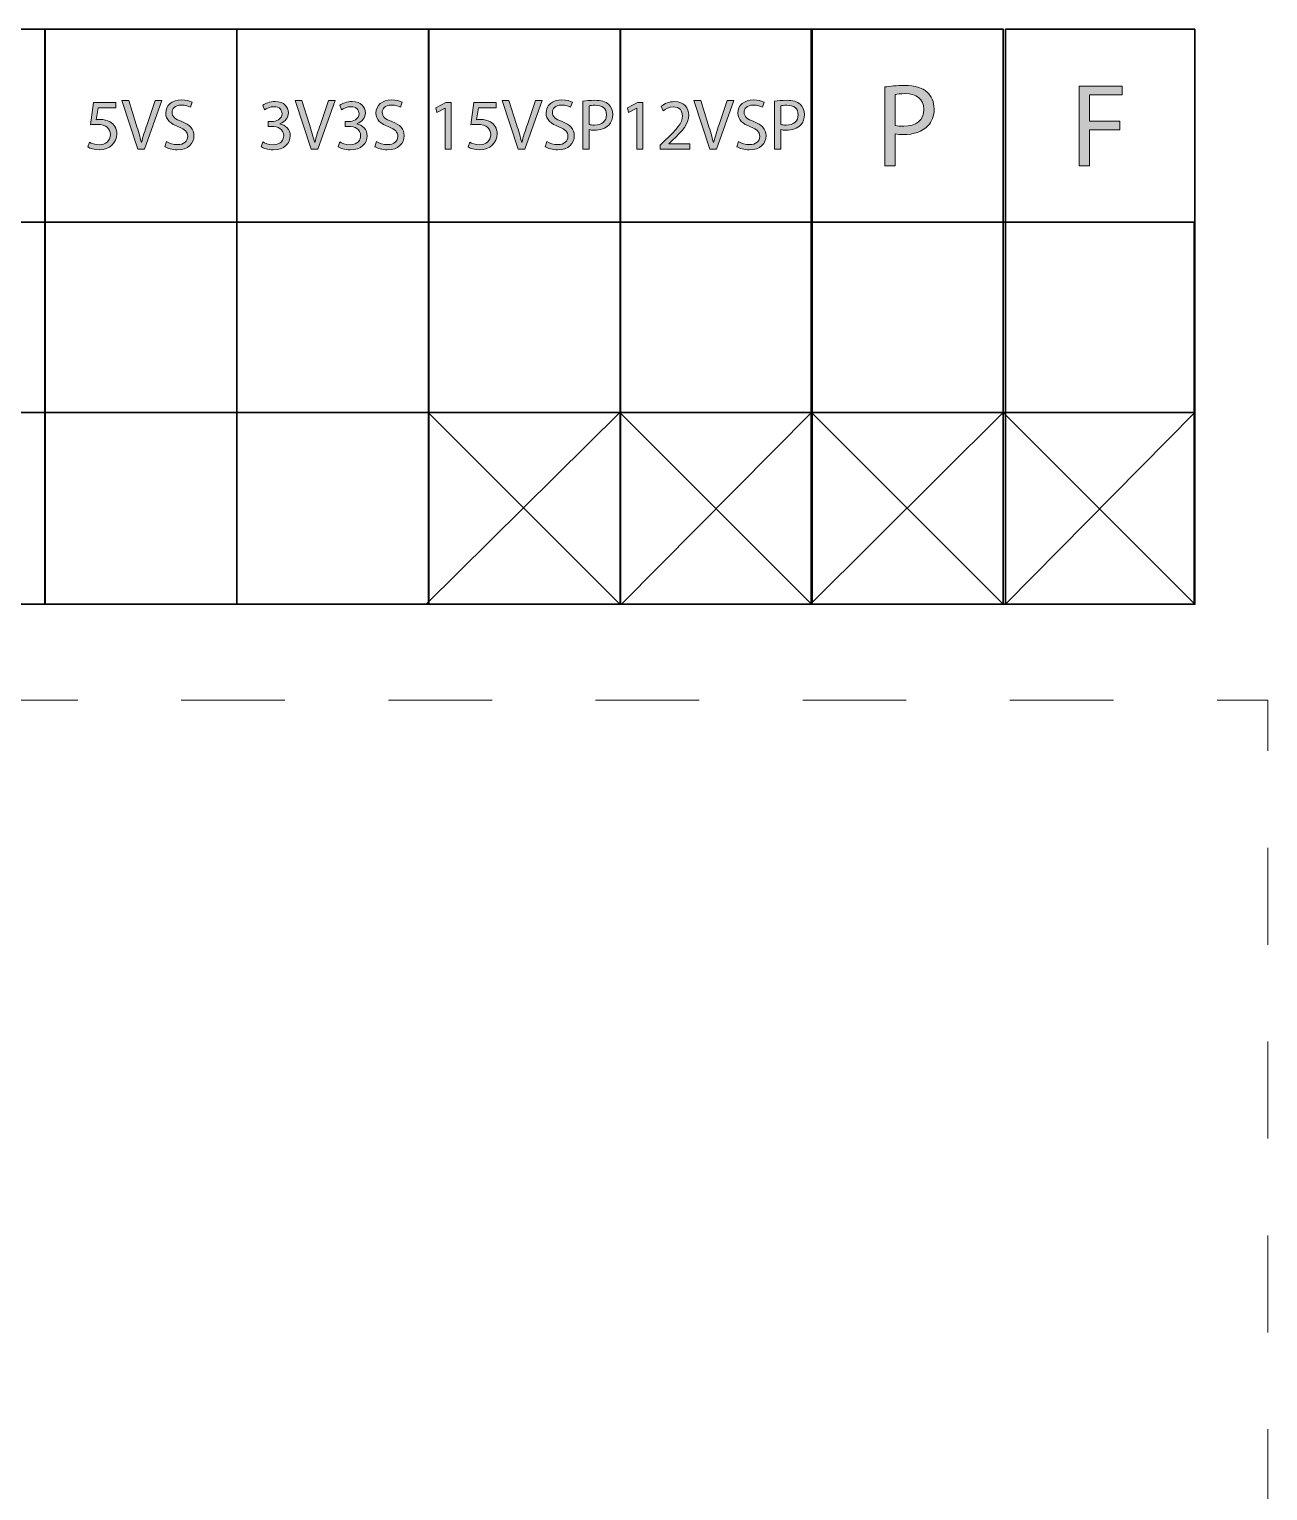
# Model space of a CAD drawing. Header units: inches. Extents: x 0 to 360, y -268 to 0.
# Drawn here: x 53.3 to 105, y -201 to -140 of the extents above; entities that cross this region are included whole.
import ezdxf

# ---------------------------------------------------------------- set-up
doc = ezdxf.new("R2010")
doc.units = ezdxf.units.IN
doc.header["$MEASUREMENT"] = 0
doc.linetypes.add('AI-Linetype-3', pattern=[8.644467, 4.322234, -4.322234])
doc.linetypes.add('AI-Linetype-4', pattern=[8.090112, 4.045056, -4.045056])
doc.layers.add('Layer 1', color=7, linetype='Continuous')

# ---------------------------------------------------------------- blocks, each defined once
blk = doc.blocks.new('block 3')
at = {"layer": 'Layer 1', "color": 250, "linetype": 'AI-Linetype-3', "lineweight": 9}
blk.add_lwpolyline([(16.439, -168.001), (100.722, -168.001)], dxfattribs=at)
at = {"layer": 'Layer 1', "color": 250, "lineweight": 9}
blk.add_lwpolyline([(102.883, -168.001), (105, -168.001), (105, -170.118)], dxfattribs=at)
at = {"layer": 'Layer 1', "color": 250, "linetype": 'AI-Linetype-4', "lineweight": 9}
blk.add_lwpolyline([(105, -174.163), (105, -236.861)], dxfattribs=at)
blk = doc.blocks.new('block 2')
at = {"layer": 'Layer 1'}
blk.add_blockref('block 3', (0, 0), dxfattribs=at)
blk = doc.blocks.new('block 7')
at = {"layer": 'Layer 1'}
h = blk.add_hatch(color=250, dxfattribs=at)
h.dxf.hatch_style = 2
h.paths.add_polyline_path([(78.674, -143.298), (78.668, -143.298), (78.329, -143.481), (78.278, -143.28), (78.704, -143.052), (78.928, -143.052), (78.928, -145.001), (78.674, -145.001)])
h = blk.add_hatch(color=250, dxfattribs=at)
h.dxf.hatch_style = 2
edge = h.paths.add_edge_path()
edge.add_spline(control_points=[(79.639, -145.001), (79.639, -145.001), (79.639, -144.839), (79.639, -144.839), (79.639, -144.839), (79.846, -144.638), (79.846, -144.638), (80.344, -144.164), (80.572, -143.913), (80.572, -143.619), (80.572, -143.421), (80.479, -143.238), (80.188, -143.238), (80.011, -143.238), (79.864, -143.328), (79.774, -143.403), (79.774, -143.403), (79.69, -143.217), (79.69, -143.217), (79.822, -143.106), (80.017, -143.019), (80.239, -143.019), (80.658, -143.019), (80.836, -143.307), (80.836, -143.586), (80.836, -143.946), (80.575, -144.237), (80.164, -144.632), (80.164, -144.632), (80.011, -144.776), (80.011, -144.776), (80.011, -144.776), (80.011, -144.782), (80.011, -144.782), (80.011, -144.782), (80.884, -144.782), (80.884, -144.782), (80.884, -144.782), (80.884, -145.001), (80.884, -145.001), (80.884, -145.001), (79.639, -145.001), (79.639, -145.001)], knot_values=[0, 0, 0, 0, 1, 1, 1, 2, 2, 2, 3, 3, 3, 4, 4, 4, 5, 5, 5, 6, 6, 6, 7, 7, 7, 8, 8, 8, 9, 9, 9, 10, 10, 10, 11, 11, 11, 12, 12, 12, 13, 13, 13, 14, 14, 14, 14], degree=3, periodic=1)
h = blk.add_hatch(color=250, dxfattribs=at)
h.dxf.hatch_style = 2
edge = h.paths.add_edge_path()
edge.add_spline(control_points=[(81.714, -145.001), (81.714, -145.001), (81.052, -142.98), (81.052, -142.98), (81.052, -142.98), (81.336, -142.98), (81.336, -142.98), (81.336, -142.98), (81.651, -143.975), (81.651, -143.975), (81.735, -144.248), (81.81, -144.494), (81.867, -144.731), (81.867, -144.731), (81.873, -144.731), (81.873, -144.731), (81.93, -144.497), (82.011, -144.242), (82.104, -143.978), (82.104, -143.978), (82.446, -142.98), (82.446, -142.98), (82.446, -142.98), (82.725, -142.98), (82.725, -142.98), (82.725, -142.98), (82.002, -145.001), (82.002, -145.001), (82.002, -145.001), (81.714, -145.001), (81.714, -145.001)], knot_values=[0, 0, 0, 0, 1, 1, 1, 2, 2, 2, 3, 3, 3, 4, 4, 4, 5, 5, 5, 6, 6, 6, 7, 7, 7, 8, 8, 8, 9, 9, 9, 10, 10, 10, 10], degree=3, periodic=1)
h = blk.add_hatch(color=250, dxfattribs=at)
h.dxf.hatch_style = 2
edge = h.paths.add_edge_path()
edge.add_spline(control_points=[(82.911, -144.683), (83.028, -144.758), (83.195, -144.815), (83.375, -144.815), (83.643, -144.815), (83.798, -144.674), (83.798, -144.47), (83.798, -144.284), (83.69, -144.173), (83.417, -144.071), (83.088, -143.952), (82.884, -143.778), (82.884, -143.496), (82.884, -143.181), (83.144, -142.947), (83.537, -142.947), (83.741, -142.947), (83.894, -142.995), (83.981, -143.046), (83.981, -143.046), (83.909, -143.259), (83.909, -143.259), (83.846, -143.22), (83.712, -143.163), (83.528, -143.163), (83.253, -143.163), (83.148, -143.328), (83.148, -143.466), (83.148, -143.655), (83.271, -143.748), (83.55, -143.855), (83.891, -143.988), (84.062, -144.152), (84.062, -144.449), (84.062, -144.761), (83.834, -145.034), (83.357, -145.034), (83.163, -145.034), (82.95, -144.974), (82.842, -144.902), (82.842, -144.902), (82.911, -144.683), (82.911, -144.683)], knot_values=[0, 0, 0, 0, 1, 1, 1, 2, 2, 2, 3, 3, 3, 4, 4, 4, 5, 5, 5, 6, 6, 6, 7, 7, 7, 8, 8, 8, 9, 9, 9, 10, 10, 10, 11, 11, 11, 12, 12, 12, 13, 13, 13, 14, 14, 14, 14], degree=3, periodic=1)
h = blk.add_hatch(color=250, dxfattribs=at)
h.dxf.hatch_style = 2
edge = h.paths.add_edge_path()
edge.add_spline(control_points=[(84.422, -143.004), (84.548, -142.983), (84.713, -142.965), (84.923, -142.965), (85.181, -142.965), (85.369, -143.025), (85.489, -143.133), (85.597, -143.229), (85.666, -143.376), (85.666, -143.556), (85.666, -143.739), (85.613, -143.882), (85.511, -143.988), (85.369, -144.135), (85.147, -144.21), (84.893, -144.21), (84.815, -144.21), (84.743, -144.206), (84.683, -144.191), (84.683, -144.191), (84.683, -145.001), (84.683, -145.001), (84.683, -145.001), (84.422, -145.001), (84.422, -145.001), (84.422, -145.001), (84.422, -143.004), (84.422, -143.004)], knot_values=[0, 0, 0, 0, 1, 1, 1, 2, 2, 2, 3, 3, 3, 4, 4, 4, 5, 5, 5, 6, 6, 6, 7, 7, 7, 8, 8, 8, 9, 9, 9, 9], degree=3, periodic=1)
edge = h.paths.add_edge_path()
edge.add_spline(control_points=[(84.683, -143.978), (84.74, -143.994), (84.812, -143.999), (84.899, -143.999), (85.214, -143.999), (85.405, -143.844), (85.405, -143.571), (85.405, -143.301), (85.214, -143.172), (84.929, -143.172), (84.815, -143.172), (84.728, -143.181), (84.683, -143.193), (84.683, -143.193), (84.683, -143.978), (84.683, -143.978)], knot_values=[0, 0, 0, 0, 1, 1, 1, 2, 2, 2, 3, 3, 3, 4, 4, 4, 5, 5, 5, 5], degree=3, periodic=1)
at = {"layer": 'Layer 1', "lineweight": 0}
blk.add_lwpolyline([(78.674, -143.298), (78.668, -143.298), (78.329, -143.481), (78.278, -143.28), (78.704, -143.052), (78.928, -143.052), (78.928, -145.001), (78.674, -145.001), (78.674, -143.298)], dxfattribs=at)
for points, knots in [([(79.639, -145.001), (79.639, -145.001), (79.639, -144.839), (79.639, -144.839), (79.639, -144.839), (79.846, -144.638), (79.846, -144.638), (80.344, -144.164), (80.572, -143.913), (80.572, -143.619), (80.572, -143.421), (80.479, -143.238), (80.188, -143.238), (80.011, -143.238), (79.864, -143.328), (79.774, -143.403), (79.774, -143.403), (79.69, -143.217), (79.69, -143.217), (79.822, -143.106), (80.017, -143.019), (80.239, -143.019), (80.658, -143.019), (80.836, -143.307), (80.836, -143.586), (80.836, -143.946), (80.575, -144.237), (80.164, -144.632), (80.164, -144.632), (80.011, -144.776), (80.011, -144.776), (80.011, -144.776), (80.011, -144.782), (80.011, -144.782), (80.011, -144.782), (80.884, -144.782), (80.884, -144.782), (80.884, -144.782), (80.884, -145.001), (80.884, -145.001), (80.884, -145.001), (79.639, -145.001), (79.639, -145.001)], [0, 0, 0, 0, 1, 1, 1, 2, 2, 2, 3, 3, 3, 4, 4, 4, 5, 5, 5, 6, 6, 6, 7, 7, 7, 8, 8, 8, 9, 9, 9, 10, 10, 10, 11, 11, 11, 12, 12, 12, 13, 13, 13, 14, 14, 14, 14]), ([(81.714, -145.001), (81.714, -145.001), (81.052, -142.98), (81.052, -142.98), (81.052, -142.98), (81.336, -142.98), (81.336, -142.98), (81.336, -142.98), (81.651, -143.975), (81.651, -143.975), (81.735, -144.248), (81.81, -144.494), (81.867, -144.731), (81.867, -144.731), (81.873, -144.731), (81.873, -144.731), (81.93, -144.497), (82.011, -144.242), (82.104, -143.978), (82.104, -143.978), (82.446, -142.98), (82.446, -142.98), (82.446, -142.98), (82.725, -142.98), (82.725, -142.98), (82.725, -142.98), (82.002, -145.001), (82.002, -145.001), (82.002, -145.001), (81.714, -145.001), (81.714, -145.001)], [0, 0, 0, 0, 1, 1, 1, 2, 2, 2, 3, 3, 3, 4, 4, 4, 5, 5, 5, 6, 6, 6, 7, 7, 7, 8, 8, 8, 9, 9, 9, 10, 10, 10, 10]), ([(82.911, -144.683), (83.028, -144.758), (83.195, -144.815), (83.375, -144.815), (83.643, -144.815), (83.798, -144.674), (83.798, -144.47), (83.798, -144.284), (83.69, -144.173), (83.417, -144.071), (83.088, -143.952), (82.884, -143.778), (82.884, -143.496), (82.884, -143.181), (83.144, -142.947), (83.537, -142.947), (83.741, -142.947), (83.894, -142.995), (83.981, -143.046), (83.981, -143.046), (83.909, -143.259), (83.909, -143.259), (83.846, -143.22), (83.712, -143.163), (83.528, -143.163), (83.253, -143.163), (83.148, -143.328), (83.148, -143.466), (83.148, -143.655), (83.271, -143.748), (83.55, -143.855), (83.891, -143.988), (84.062, -144.152), (84.062, -144.449), (84.062, -144.761), (83.834, -145.034), (83.357, -145.034), (83.163, -145.034), (82.95, -144.974), (82.842, -144.902), (82.842, -144.902), (82.911, -144.683), (82.911, -144.683)], [0, 0, 0, 0, 1, 1, 1, 2, 2, 2, 3, 3, 3, 4, 4, 4, 5, 5, 5, 6, 6, 6, 7, 7, 7, 8, 8, 8, 9, 9, 9, 10, 10, 10, 11, 11, 11, 12, 12, 12, 13, 13, 13, 14, 14, 14, 14]), ([(84.422, -143.004), (84.548, -142.983), (84.713, -142.965), (84.923, -142.965), (85.181, -142.965), (85.369, -143.025), (85.489, -143.133), (85.597, -143.229), (85.666, -143.376), (85.666, -143.556), (85.666, -143.739), (85.613, -143.882), (85.511, -143.988), (85.369, -144.135), (85.147, -144.21), (84.893, -144.21), (84.815, -144.21), (84.743, -144.206), (84.683, -144.191), (84.683, -144.191), (84.683, -145.001), (84.683, -145.001), (84.683, -145.001), (84.422, -145.001), (84.422, -145.001), (84.422, -145.001), (84.422, -143.004), (84.422, -143.004)], [0, 0, 0, 0, 1, 1, 1, 2, 2, 2, 3, 3, 3, 4, 4, 4, 5, 5, 5, 6, 6, 6, 7, 7, 7, 8, 8, 8, 9, 9, 9, 9]), ([(84.683, -143.978), (84.74, -143.994), (84.812, -143.999), (84.899, -143.999), (85.214, -143.999), (85.405, -143.844), (85.405, -143.571), (85.405, -143.301), (85.214, -143.172), (84.929, -143.172), (84.815, -143.172), (84.728, -143.181), (84.683, -143.193), (84.683, -143.193), (84.683, -143.978), (84.683, -143.978)], [0, 0, 0, 0, 1, 1, 1, 2, 2, 2, 3, 3, 3, 4, 4, 4, 5, 5, 5, 5])]:
    blk.add_open_spline(points, degree=3, knots=knots, dxfattribs=at)
blk = doc.blocks.new('block 8')
at = {"layer": 'Layer 1'}
h = blk.add_hatch(color=250, dxfattribs=at)
h.dxf.hatch_style = 2
edge = h.paths.add_edge_path()
edge.add_spline(control_points=[(89.025, -142.41), (89.233, -142.375), (89.504, -142.346), (89.85, -142.346), (90.275, -142.346), (90.587, -142.444), (90.784, -142.622), (90.962, -142.781), (91.076, -143.022), (91.076, -143.319), (91.076, -143.621), (90.987, -143.858), (90.819, -144.031), (90.587, -144.273), (90.221, -144.396), (89.801, -144.396), (89.672, -144.396), (89.554, -144.392), (89.455, -144.367), (89.455, -144.367), (89.455, -145.701), (89.455, -145.701), (89.455, -145.701), (89.025, -145.701), (89.025, -145.701), (89.025, -145.701), (89.025, -142.41), (89.025, -142.41)], knot_values=[0, 0, 0, 0, 1, 1, 1, 2, 2, 2, 3, 3, 3, 4, 4, 4, 5, 5, 5, 6, 6, 6, 7, 7, 7, 8, 8, 8, 9, 9, 9, 9], degree=3, periodic=1)
edge = h.paths.add_edge_path()
edge.add_spline(control_points=[(89.455, -144.016), (89.549, -144.041), (89.667, -144.05), (89.811, -144.05), (90.33, -144.05), (90.646, -143.793), (90.646, -143.344), (90.646, -142.899), (90.33, -142.687), (89.86, -142.687), (89.672, -142.687), (89.529, -142.701), (89.455, -142.721), (89.455, -142.721), (89.455, -144.016), (89.455, -144.016)], knot_values=[0, 0, 0, 0, 1, 1, 1, 2, 2, 2, 3, 3, 3, 4, 4, 4, 5, 5, 5, 5], degree=3, periodic=1)
at = {"layer": 'Layer 1', "lineweight": 0}
for points, knots in [([(89.025, -142.41), (89.233, -142.375), (89.504, -142.346), (89.85, -142.346), (90.275, -142.346), (90.587, -142.444), (90.784, -142.622), (90.962, -142.781), (91.076, -143.022), (91.076, -143.319), (91.076, -143.621), (90.987, -143.858), (90.819, -144.031), (90.587, -144.273), (90.221, -144.396), (89.801, -144.396), (89.672, -144.396), (89.554, -144.392), (89.455, -144.367), (89.455, -144.367), (89.455, -145.701), (89.455, -145.701), (89.455, -145.701), (89.025, -145.701), (89.025, -145.701), (89.025, -145.701), (89.025, -142.41), (89.025, -142.41)], [0, 0, 0, 0, 1, 1, 1, 2, 2, 2, 3, 3, 3, 4, 4, 4, 5, 5, 5, 6, 6, 6, 7, 7, 7, 8, 8, 8, 9, 9, 9, 9]), ([(89.455, -144.016), (89.549, -144.041), (89.667, -144.05), (89.811, -144.05), (90.33, -144.05), (90.646, -143.793), (90.646, -143.344), (90.646, -142.899), (90.33, -142.687), (89.86, -142.687), (89.672, -142.687), (89.529, -142.701), (89.455, -142.721), (89.455, -142.721), (89.455, -144.016), (89.455, -144.016)], [0, 0, 0, 0, 1, 1, 1, 2, 2, 2, 3, 3, 3, 4, 4, 4, 5, 5, 5, 5])]:
    blk.add_open_spline(points, degree=3, knots=knots, dxfattribs=at)
blk = doc.blocks.new('block 9')
at = {"layer": 'Layer 1'}
h = blk.add_hatch(color=250, dxfattribs=at)
h.dxf.hatch_style = 2
h.paths.add_polyline_path([(97.131, -142.371), (98.925, -142.371), (98.925, -142.731), (97.566, -142.731), (97.566, -143.838), (98.821, -143.838), (98.821, -144.194), (97.566, -144.194), (97.566, -145.701), (97.131, -145.701)])
at = {"layer": 'Layer 1', "lineweight": 0}
blk.add_lwpolyline([(97.131, -142.371), (98.925, -142.371), (98.925, -142.731), (97.566, -142.731), (97.566, -143.838), (98.821, -143.838), (98.821, -144.194), (97.566, -144.194), (97.566, -145.701), (97.131, -145.701), (97.131, -142.371)], dxfattribs=at)
blk = doc.blocks.new('block 10')
at = {"layer": 'Layer 1'}
h = blk.add_hatch(color=250, dxfattribs=at)
h.dxf.hatch_style = 2
h.paths.add_polyline_path([(70.674, -143.298), (70.668, -143.298), (70.329, -143.481), (70.278, -143.28), (70.704, -143.052), (70.928, -143.052), (70.928, -145.001), (70.674, -145.001)])
h = blk.add_hatch(color=250, dxfattribs=at)
h.dxf.hatch_style = 2
edge = h.paths.add_edge_path()
edge.add_spline(control_points=[(72.802, -143.274), (72.802, -143.274), (72.059, -143.274), (72.059, -143.274), (72.059, -143.274), (71.984, -143.775), (71.984, -143.775), (72.029, -143.769), (72.071, -143.766), (72.143, -143.766), (72.296, -143.766), (72.443, -143.796), (72.562, -143.871), (72.715, -143.955), (72.842, -144.126), (72.842, -144.368), (72.842, -144.749), (72.538, -145.034), (72.116, -145.034), (71.903, -145.034), (71.726, -144.974), (71.63, -144.914), (71.63, -144.914), (71.696, -144.713), (71.696, -144.713), (71.777, -144.761), (71.936, -144.821), (72.116, -144.821), (72.362, -144.821), (72.578, -144.659), (72.575, -144.398), (72.575, -144.146), (72.404, -143.97), (72.017, -143.97), (71.903, -143.97), (71.816, -143.978), (71.744, -143.988), (71.744, -143.988), (71.87, -143.052), (71.87, -143.052), (71.87, -143.052), (72.802, -143.052), (72.802, -143.052), (72.802, -143.052), (72.802, -143.274), (72.802, -143.274)], knot_values=[0, 0, 0, 0, 1, 1, 1, 2, 2, 2, 3, 3, 3, 4, 4, 4, 5, 5, 5, 6, 6, 6, 7, 7, 7, 8, 8, 8, 9, 9, 9, 10, 10, 10, 11, 11, 11, 12, 12, 12, 13, 13, 13, 14, 14, 14, 15, 15, 15, 15], degree=3, periodic=1)
h = blk.add_hatch(color=250, dxfattribs=at)
h.dxf.hatch_style = 2
edge = h.paths.add_edge_path()
edge.add_spline(control_points=[(73.714, -145.001), (73.714, -145.001), (73.051, -142.98), (73.051, -142.98), (73.051, -142.98), (73.336, -142.98), (73.336, -142.98), (73.336, -142.98), (73.651, -143.975), (73.651, -143.975), (73.735, -144.248), (73.81, -144.494), (73.867, -144.731), (73.867, -144.731), (73.873, -144.731), (73.873, -144.731), (73.93, -144.497), (74.011, -144.242), (74.104, -143.978), (74.104, -143.978), (74.446, -142.98), (74.446, -142.98), (74.446, -142.98), (74.725, -142.98), (74.725, -142.98), (74.725, -142.98), (74.002, -145.001), (74.002, -145.001), (74.002, -145.001), (73.714, -145.001), (73.714, -145.001)], knot_values=[0, 0, 0, 0, 1, 1, 1, 2, 2, 2, 3, 3, 3, 4, 4, 4, 5, 5, 5, 6, 6, 6, 7, 7, 7, 8, 8, 8, 9, 9, 9, 10, 10, 10, 10], degree=3, periodic=1)
h = blk.add_hatch(color=250, dxfattribs=at)
h.dxf.hatch_style = 2
edge = h.paths.add_edge_path()
edge.add_spline(control_points=[(74.911, -144.683), (75.027, -144.758), (75.195, -144.815), (75.375, -144.815), (75.642, -144.815), (75.798, -144.674), (75.798, -144.47), (75.798, -144.284), (75.69, -144.173), (75.417, -144.071), (75.087, -143.952), (74.884, -143.778), (74.884, -143.496), (74.884, -143.181), (75.144, -142.947), (75.537, -142.947), (75.741, -142.947), (75.894, -142.995), (75.981, -143.046), (75.981, -143.046), (75.909, -143.259), (75.909, -143.259), (75.846, -143.22), (75.711, -143.163), (75.528, -143.163), (75.252, -143.163), (75.148, -143.328), (75.148, -143.466), (75.148, -143.655), (75.27, -143.748), (75.549, -143.855), (75.891, -143.988), (76.062, -144.152), (76.062, -144.449), (76.062, -144.761), (75.834, -145.034), (75.357, -145.034), (75.163, -145.034), (74.95, -144.974), (74.842, -144.902), (74.842, -144.902), (74.911, -144.683), (74.911, -144.683)], knot_values=[0, 0, 0, 0, 1, 1, 1, 2, 2, 2, 3, 3, 3, 4, 4, 4, 5, 5, 5, 6, 6, 6, 7, 7, 7, 8, 8, 8, 9, 9, 9, 10, 10, 10, 11, 11, 11, 12, 12, 12, 13, 13, 13, 14, 14, 14, 14], degree=3, periodic=1)
h = blk.add_hatch(color=250, dxfattribs=at)
h.dxf.hatch_style = 2
edge = h.paths.add_edge_path()
edge.add_spline(control_points=[(76.422, -143.004), (76.548, -142.983), (76.712, -142.965), (76.923, -142.965), (77.18, -142.965), (77.369, -143.025), (77.489, -143.133), (77.597, -143.229), (77.666, -143.376), (77.666, -143.556), (77.666, -143.739), (77.612, -143.882), (77.51, -143.988), (77.369, -144.135), (77.147, -144.21), (76.893, -144.21), (76.814, -144.21), (76.743, -144.206), (76.683, -144.191), (76.683, -144.191), (76.683, -145.001), (76.683, -145.001), (76.683, -145.001), (76.422, -145.001), (76.422, -145.001), (76.422, -145.001), (76.422, -143.004), (76.422, -143.004)], knot_values=[0, 0, 0, 0, 1, 1, 1, 2, 2, 2, 3, 3, 3, 4, 4, 4, 5, 5, 5, 6, 6, 6, 7, 7, 7, 8, 8, 8, 9, 9, 9, 9], degree=3, periodic=1)
edge = h.paths.add_edge_path()
edge.add_spline(control_points=[(76.683, -143.978), (76.74, -143.994), (76.812, -143.999), (76.898, -143.999), (77.213, -143.999), (77.405, -143.844), (77.405, -143.571), (77.405, -143.301), (77.213, -143.172), (76.929, -143.172), (76.814, -143.172), (76.728, -143.181), (76.683, -143.193), (76.683, -143.193), (76.683, -143.978), (76.683, -143.978)], knot_values=[0, 0, 0, 0, 1, 1, 1, 2, 2, 2, 3, 3, 3, 4, 4, 4, 5, 5, 5, 5], degree=3, periodic=1)
at = {"layer": 'Layer 1', "lineweight": 0}
blk.add_lwpolyline([(70.674, -143.298), (70.668, -143.298), (70.329, -143.481), (70.278, -143.28), (70.704, -143.052), (70.928, -143.052), (70.928, -145.001), (70.674, -145.001), (70.674, -143.298)], dxfattribs=at)
for points, knots in [([(72.802, -143.274), (72.802, -143.274), (72.059, -143.274), (72.059, -143.274), (72.059, -143.274), (71.984, -143.775), (71.984, -143.775), (72.029, -143.769), (72.071, -143.766), (72.143, -143.766), (72.296, -143.766), (72.443, -143.796), (72.562, -143.871), (72.715, -143.955), (72.842, -144.126), (72.842, -144.368), (72.842, -144.749), (72.538, -145.034), (72.116, -145.034), (71.903, -145.034), (71.726, -144.974), (71.63, -144.914), (71.63, -144.914), (71.696, -144.713), (71.696, -144.713), (71.777, -144.761), (71.936, -144.821), (72.116, -144.821), (72.362, -144.821), (72.578, -144.659), (72.575, -144.398), (72.575, -144.146), (72.404, -143.97), (72.017, -143.97), (71.903, -143.97), (71.816, -143.978), (71.744, -143.988), (71.744, -143.988), (71.87, -143.052), (71.87, -143.052), (71.87, -143.052), (72.802, -143.052), (72.802, -143.052), (72.802, -143.052), (72.802, -143.274), (72.802, -143.274)], [0, 0, 0, 0, 1, 1, 1, 2, 2, 2, 3, 3, 3, 4, 4, 4, 5, 5, 5, 6, 6, 6, 7, 7, 7, 8, 8, 8, 9, 9, 9, 10, 10, 10, 11, 11, 11, 12, 12, 12, 13, 13, 13, 14, 14, 14, 15, 15, 15, 15]), ([(73.714, -145.001), (73.714, -145.001), (73.051, -142.98), (73.051, -142.98), (73.051, -142.98), (73.336, -142.98), (73.336, -142.98), (73.336, -142.98), (73.651, -143.975), (73.651, -143.975), (73.735, -144.248), (73.81, -144.494), (73.867, -144.731), (73.867, -144.731), (73.873, -144.731), (73.873, -144.731), (73.93, -144.497), (74.011, -144.242), (74.104, -143.978), (74.104, -143.978), (74.446, -142.98), (74.446, -142.98), (74.446, -142.98), (74.725, -142.98), (74.725, -142.98), (74.725, -142.98), (74.002, -145.001), (74.002, -145.001), (74.002, -145.001), (73.714, -145.001), (73.714, -145.001)], [0, 0, 0, 0, 1, 1, 1, 2, 2, 2, 3, 3, 3, 4, 4, 4, 5, 5, 5, 6, 6, 6, 7, 7, 7, 8, 8, 8, 9, 9, 9, 10, 10, 10, 10]), ([(74.911, -144.683), (75.027, -144.758), (75.195, -144.815), (75.375, -144.815), (75.642, -144.815), (75.798, -144.674), (75.798, -144.47), (75.798, -144.284), (75.69, -144.173), (75.417, -144.071), (75.087, -143.952), (74.884, -143.778), (74.884, -143.496), (74.884, -143.181), (75.144, -142.947), (75.537, -142.947), (75.741, -142.947), (75.894, -142.995), (75.981, -143.046), (75.981, -143.046), (75.909, -143.259), (75.909, -143.259), (75.846, -143.22), (75.711, -143.163), (75.528, -143.163), (75.252, -143.163), (75.148, -143.328), (75.148, -143.466), (75.148, -143.655), (75.27, -143.748), (75.549, -143.855), (75.891, -143.988), (76.062, -144.152), (76.062, -144.449), (76.062, -144.761), (75.834, -145.034), (75.357, -145.034), (75.163, -145.034), (74.95, -144.974), (74.842, -144.902), (74.842, -144.902), (74.911, -144.683), (74.911, -144.683)], [0, 0, 0, 0, 1, 1, 1, 2, 2, 2, 3, 3, 3, 4, 4, 4, 5, 5, 5, 6, 6, 6, 7, 7, 7, 8, 8, 8, 9, 9, 9, 10, 10, 10, 11, 11, 11, 12, 12, 12, 13, 13, 13, 14, 14, 14, 14]), ([(76.422, -143.004), (76.548, -142.983), (76.712, -142.965), (76.923, -142.965), (77.18, -142.965), (77.369, -143.025), (77.489, -143.133), (77.597, -143.229), (77.666, -143.376), (77.666, -143.556), (77.666, -143.739), (77.612, -143.882), (77.51, -143.988), (77.369, -144.135), (77.147, -144.21), (76.893, -144.21), (76.814, -144.21), (76.743, -144.206), (76.683, -144.191), (76.683, -144.191), (76.683, -145.001), (76.683, -145.001), (76.683, -145.001), (76.422, -145.001), (76.422, -145.001), (76.422, -145.001), (76.422, -143.004), (76.422, -143.004)], [0, 0, 0, 0, 1, 1, 1, 2, 2, 2, 3, 3, 3, 4, 4, 4, 5, 5, 5, 6, 6, 6, 7, 7, 7, 8, 8, 8, 9, 9, 9, 9]), ([(76.683, -143.978), (76.74, -143.994), (76.812, -143.999), (76.898, -143.999), (77.213, -143.999), (77.405, -143.844), (77.405, -143.571), (77.405, -143.301), (77.213, -143.172), (76.929, -143.172), (76.814, -143.172), (76.728, -143.181), (76.683, -143.193), (76.683, -143.193), (76.683, -143.978), (76.683, -143.978)], [0, 0, 0, 0, 1, 1, 1, 2, 2, 2, 3, 3, 3, 4, 4, 4, 5, 5, 5, 5])]:
    blk.add_open_spline(points, degree=3, knots=knots, dxfattribs=at)
blk = doc.blocks.new('block 11')
at = {"layer": 'Layer 1'}
h = blk.add_hatch(color=250, dxfattribs=at)
h.dxf.hatch_style = 2
edge = h.paths.add_edge_path()
edge.add_spline(control_points=[(56.931, -143.274), (56.931, -143.274), (56.187, -143.274), (56.187, -143.274), (56.187, -143.274), (56.113, -143.775), (56.113, -143.775), (56.157, -143.769), (56.2, -143.766), (56.271, -143.766), (56.424, -143.766), (56.571, -143.796), (56.691, -143.871), (56.844, -143.955), (56.97, -144.126), (56.97, -144.368), (56.97, -144.749), (56.667, -145.034), (56.244, -145.034), (56.032, -145.034), (55.855, -144.974), (55.759, -144.914), (55.759, -144.914), (55.825, -144.713), (55.825, -144.713), (55.906, -144.761), (56.064, -144.821), (56.244, -144.821), (56.49, -144.821), (56.706, -144.659), (56.703, -144.398), (56.703, -144.146), (56.532, -143.97), (56.145, -143.97), (56.032, -143.97), (55.945, -143.978), (55.873, -143.988), (55.873, -143.988), (55.999, -143.052), (55.999, -143.052), (55.999, -143.052), (56.931, -143.052), (56.931, -143.052), (56.931, -143.052), (56.931, -143.274), (56.931, -143.274)], knot_values=[0, 0, 0, 0, 1, 1, 1, 2, 2, 2, 3, 3, 3, 4, 4, 4, 5, 5, 5, 6, 6, 6, 7, 7, 7, 8, 8, 8, 9, 9, 9, 10, 10, 10, 11, 11, 11, 12, 12, 12, 13, 13, 13, 14, 14, 14, 15, 15, 15, 15], degree=3, periodic=1)
h = blk.add_hatch(color=250, dxfattribs=at)
h.dxf.hatch_style = 2
edge = h.paths.add_edge_path()
edge.add_spline(control_points=[(57.843, -145.001), (57.843, -145.001), (57.18, -142.98), (57.18, -142.98), (57.18, -142.98), (57.465, -142.98), (57.465, -142.98), (57.465, -142.98), (57.78, -143.975), (57.78, -143.975), (57.864, -144.248), (57.939, -144.494), (57.996, -144.731), (57.996, -144.731), (58.001, -144.731), (58.001, -144.731), (58.059, -144.497), (58.139, -144.242), (58.232, -143.978), (58.232, -143.978), (58.574, -142.98), (58.574, -142.98), (58.574, -142.98), (58.853, -142.98), (58.853, -142.98), (58.853, -142.98), (58.13, -145.001), (58.13, -145.001), (58.13, -145.001), (57.843, -145.001), (57.843, -145.001)], knot_values=[0, 0, 0, 0, 1, 1, 1, 2, 2, 2, 3, 3, 3, 4, 4, 4, 5, 5, 5, 6, 6, 6, 7, 7, 7, 8, 8, 8, 9, 9, 9, 10, 10, 10, 10], degree=3, periodic=1)
h = blk.add_hatch(color=250, dxfattribs=at)
h.dxf.hatch_style = 2
edge = h.paths.add_edge_path()
edge.add_spline(control_points=[(59.039, -144.683), (59.156, -144.758), (59.324, -144.815), (59.504, -144.815), (59.771, -144.815), (59.927, -144.674), (59.927, -144.47), (59.927, -144.284), (59.819, -144.173), (59.546, -144.071), (59.216, -143.952), (59.012, -143.778), (59.012, -143.496), (59.012, -143.181), (59.273, -142.947), (59.666, -142.947), (59.87, -142.947), (60.023, -142.995), (60.11, -143.046), (60.11, -143.046), (60.038, -143.259), (60.038, -143.259), (59.975, -143.22), (59.84, -143.163), (59.657, -143.163), (59.381, -143.163), (59.276, -143.328), (59.276, -143.466), (59.276, -143.655), (59.399, -143.748), (59.678, -143.855), (60.02, -143.988), (60.19, -144.152), (60.19, -144.449), (60.19, -144.761), (59.963, -145.034), (59.486, -145.034), (59.291, -145.034), (59.078, -144.974), (58.97, -144.902), (58.97, -144.902), (59.039, -144.683), (59.039, -144.683)], knot_values=[0, 0, 0, 0, 1, 1, 1, 2, 2, 2, 3, 3, 3, 4, 4, 4, 5, 5, 5, 6, 6, 6, 7, 7, 7, 8, 8, 8, 9, 9, 9, 10, 10, 10, 11, 11, 11, 12, 12, 12, 13, 13, 13, 14, 14, 14, 14], degree=3, periodic=1)
at = {"layer": 'Layer 1', "lineweight": 0}
for points, knots in [([(56.931, -143.274), (56.931, -143.274), (56.187, -143.274), (56.187, -143.274), (56.187, -143.274), (56.113, -143.775), (56.113, -143.775), (56.157, -143.769), (56.2, -143.766), (56.271, -143.766), (56.424, -143.766), (56.571, -143.796), (56.691, -143.871), (56.844, -143.955), (56.97, -144.126), (56.97, -144.368), (56.97, -144.749), (56.667, -145.034), (56.244, -145.034), (56.032, -145.034), (55.855, -144.974), (55.759, -144.914), (55.759, -144.914), (55.825, -144.713), (55.825, -144.713), (55.906, -144.761), (56.064, -144.821), (56.244, -144.821), (56.49, -144.821), (56.706, -144.659), (56.703, -144.398), (56.703, -144.146), (56.532, -143.97), (56.145, -143.97), (56.032, -143.97), (55.945, -143.978), (55.873, -143.988), (55.873, -143.988), (55.999, -143.052), (55.999, -143.052), (55.999, -143.052), (56.931, -143.052), (56.931, -143.052), (56.931, -143.052), (56.931, -143.274), (56.931, -143.274)], [0, 0, 0, 0, 1, 1, 1, 2, 2, 2, 3, 3, 3, 4, 4, 4, 5, 5, 5, 6, 6, 6, 7, 7, 7, 8, 8, 8, 9, 9, 9, 10, 10, 10, 11, 11, 11, 12, 12, 12, 13, 13, 13, 14, 14, 14, 15, 15, 15, 15]), ([(57.843, -145.001), (57.843, -145.001), (57.18, -142.98), (57.18, -142.98), (57.18, -142.98), (57.465, -142.98), (57.465, -142.98), (57.465, -142.98), (57.78, -143.975), (57.78, -143.975), (57.864, -144.248), (57.939, -144.494), (57.996, -144.731), (57.996, -144.731), (58.001, -144.731), (58.001, -144.731), (58.059, -144.497), (58.139, -144.242), (58.232, -143.978), (58.232, -143.978), (58.574, -142.98), (58.574, -142.98), (58.574, -142.98), (58.853, -142.98), (58.853, -142.98), (58.853, -142.98), (58.13, -145.001), (58.13, -145.001), (58.13, -145.001), (57.843, -145.001), (57.843, -145.001)], [0, 0, 0, 0, 1, 1, 1, 2, 2, 2, 3, 3, 3, 4, 4, 4, 5, 5, 5, 6, 6, 6, 7, 7, 7, 8, 8, 8, 9, 9, 9, 10, 10, 10, 10]), ([(59.039, -144.683), (59.156, -144.758), (59.324, -144.815), (59.504, -144.815), (59.771, -144.815), (59.927, -144.674), (59.927, -144.47), (59.927, -144.284), (59.819, -144.173), (59.546, -144.071), (59.216, -143.952), (59.012, -143.778), (59.012, -143.496), (59.012, -143.181), (59.273, -142.947), (59.666, -142.947), (59.87, -142.947), (60.023, -142.995), (60.11, -143.046), (60.11, -143.046), (60.038, -143.259), (60.038, -143.259), (59.975, -143.22), (59.84, -143.163), (59.657, -143.163), (59.381, -143.163), (59.276, -143.328), (59.276, -143.466), (59.276, -143.655), (59.399, -143.748), (59.678, -143.855), (60.02, -143.988), (60.19, -144.152), (60.19, -144.449), (60.19, -144.761), (59.963, -145.034), (59.486, -145.034), (59.291, -145.034), (59.078, -144.974), (58.97, -144.902), (58.97, -144.902), (59.039, -144.683), (59.039, -144.683)], [0, 0, 0, 0, 1, 1, 1, 2, 2, 2, 3, 3, 3, 4, 4, 4, 5, 5, 5, 6, 6, 6, 7, 7, 7, 8, 8, 8, 9, 9, 9, 10, 10, 10, 11, 11, 11, 12, 12, 12, 13, 13, 13, 14, 14, 14, 14])]:
    blk.add_open_spline(points, degree=3, knots=knots, dxfattribs=at)
blk = doc.blocks.new('block 14')
at = {"layer": 'Layer 1'}
h = blk.add_hatch(color=250, dxfattribs=at)
h.dxf.hatch_style = 2
edge = h.paths.add_edge_path()
edge.add_spline(control_points=[(63.062, -144.701), (63.136, -144.746), (63.307, -144.821), (63.493, -144.821), (63.829, -144.821), (63.937, -144.608), (63.934, -144.443), (63.931, -144.17), (63.685, -144.054), (63.43, -144.054), (63.43, -144.054), (63.283, -144.054), (63.283, -144.054), (63.283, -144.054), (63.283, -143.855), (63.283, -143.855), (63.283, -143.855), (63.43, -143.855), (63.43, -143.855), (63.622, -143.855), (63.865, -143.757), (63.865, -143.526), (63.865, -143.37), (63.766, -143.232), (63.523, -143.232), (63.367, -143.232), (63.217, -143.301), (63.133, -143.361), (63.133, -143.361), (63.062, -143.169), (63.062, -143.169), (63.166, -143.094), (63.364, -143.019), (63.574, -143.019), (63.958, -143.019), (64.132, -143.247), (64.132, -143.484), (64.132, -143.688), (64.009, -143.859), (63.772, -143.946), (63.772, -143.946), (63.772, -143.952), (63.772, -143.952), (64.012, -143.997), (64.204, -144.177), (64.207, -144.449), (64.207, -144.761), (63.961, -145.034), (63.496, -145.034), (63.277, -145.034), (63.085, -144.965), (62.989, -144.902), (62.989, -144.902), (63.062, -144.701), (63.062, -144.701)], knot_values=[0, 0, 0, 0, 1, 1, 1, 2, 2, 2, 3, 3, 3, 4, 4, 4, 5, 5, 5, 6, 6, 6, 7, 7, 7, 8, 8, 8, 9, 9, 9, 10, 10, 10, 11, 11, 11, 12, 12, 12, 13, 13, 13, 14, 14, 14, 15, 15, 15, 16, 16, 16, 17, 17, 17, 18, 18, 18, 18], degree=3, periodic=1)
h = blk.add_hatch(color=250, dxfattribs=at)
h.dxf.hatch_style = 2
edge = h.paths.add_edge_path()
edge.add_spline(control_points=[(65.074, -145.001), (65.074, -145.001), (64.411, -142.98), (64.411, -142.98), (64.411, -142.98), (64.696, -142.98), (64.696, -142.98), (64.696, -142.98), (65.01, -143.975), (65.01, -143.975), (65.094, -144.248), (65.169, -144.494), (65.227, -144.731), (65.227, -144.731), (65.232, -144.731), (65.232, -144.731), (65.289, -144.497), (65.37, -144.242), (65.463, -143.978), (65.463, -143.978), (65.805, -142.98), (65.805, -142.98), (65.805, -142.98), (66.084, -142.98), (66.084, -142.98), (66.084, -142.98), (65.361, -145.001), (65.361, -145.001), (65.361, -145.001), (65.074, -145.001), (65.074, -145.001)], knot_values=[0, 0, 0, 0, 1, 1, 1, 2, 2, 2, 3, 3, 3, 4, 4, 4, 5, 5, 5, 6, 6, 6, 7, 7, 7, 8, 8, 8, 9, 9, 9, 10, 10, 10, 10], degree=3, periodic=1)
h = blk.add_hatch(color=250, dxfattribs=at)
h.dxf.hatch_style = 2
edge = h.paths.add_edge_path()
edge.add_spline(control_points=[(66.273, -144.701), (66.348, -144.746), (66.519, -144.821), (66.704, -144.821), (67.041, -144.821), (67.148, -144.608), (67.145, -144.443), (67.143, -144.17), (66.897, -144.054), (66.642, -144.054), (66.642, -144.054), (66.495, -144.054), (66.495, -144.054), (66.495, -144.054), (66.495, -143.855), (66.495, -143.855), (66.495, -143.855), (66.642, -143.855), (66.642, -143.855), (66.834, -143.855), (67.077, -143.757), (67.077, -143.526), (67.077, -143.37), (66.977, -143.232), (66.735, -143.232), (66.579, -143.232), (66.429, -143.301), (66.345, -143.361), (66.345, -143.361), (66.273, -143.169), (66.273, -143.169), (66.378, -143.094), (66.576, -143.019), (66.786, -143.019), (67.17, -143.019), (67.343, -143.247), (67.343, -143.484), (67.343, -143.688), (67.221, -143.859), (66.984, -143.946), (66.984, -143.946), (66.984, -143.952), (66.984, -143.952), (67.223, -143.997), (67.416, -144.177), (67.418, -144.449), (67.418, -144.761), (67.172, -145.034), (66.708, -145.034), (66.489, -145.034), (66.297, -144.965), (66.201, -144.902), (66.201, -144.902), (66.273, -144.701), (66.273, -144.701)], knot_values=[0, 0, 0, 0, 1, 1, 1, 2, 2, 2, 3, 3, 3, 4, 4, 4, 5, 5, 5, 6, 6, 6, 7, 7, 7, 8, 8, 8, 9, 9, 9, 10, 10, 10, 11, 11, 11, 12, 12, 12, 13, 13, 13, 14, 14, 14, 15, 15, 15, 16, 16, 16, 17, 17, 17, 18, 18, 18, 18], degree=3, periodic=1)
h = blk.add_hatch(color=250, dxfattribs=at)
h.dxf.hatch_style = 2
edge = h.paths.add_edge_path()
edge.add_spline(control_points=[(67.808, -144.683), (67.925, -144.758), (68.093, -144.815), (68.273, -144.815), (68.54, -144.815), (68.696, -144.674), (68.696, -144.47), (68.696, -144.284), (68.588, -144.173), (68.315, -144.071), (67.985, -143.952), (67.781, -143.778), (67.781, -143.496), (67.781, -143.181), (68.042, -142.947), (68.435, -142.947), (68.639, -142.947), (68.791, -142.995), (68.878, -143.046), (68.878, -143.046), (68.807, -143.259), (68.807, -143.259), (68.744, -143.22), (68.609, -143.163), (68.426, -143.163), (68.15, -143.163), (68.045, -143.328), (68.045, -143.466), (68.045, -143.655), (68.168, -143.748), (68.447, -143.855), (68.789, -143.988), (68.96, -144.152), (68.96, -144.449), (68.96, -144.761), (68.732, -145.034), (68.255, -145.034), (68.06, -145.034), (67.847, -144.974), (67.739, -144.902), (67.739, -144.902), (67.808, -144.683), (67.808, -144.683)], knot_values=[0, 0, 0, 0, 1, 1, 1, 2, 2, 2, 3, 3, 3, 4, 4, 4, 5, 5, 5, 6, 6, 6, 7, 7, 7, 8, 8, 8, 9, 9, 9, 10, 10, 10, 11, 11, 11, 12, 12, 12, 13, 13, 13, 14, 14, 14, 14], degree=3, periodic=1)
at = {"layer": 'Layer 1', "lineweight": 0}
for points, knots in [([(63.062, -144.701), (63.136, -144.746), (63.307, -144.821), (63.493, -144.821), (63.829, -144.821), (63.937, -144.608), (63.934, -144.443), (63.931, -144.17), (63.685, -144.054), (63.43, -144.054), (63.43, -144.054), (63.283, -144.054), (63.283, -144.054), (63.283, -144.054), (63.283, -143.855), (63.283, -143.855), (63.283, -143.855), (63.43, -143.855), (63.43, -143.855), (63.622, -143.855), (63.865, -143.757), (63.865, -143.526), (63.865, -143.37), (63.766, -143.232), (63.523, -143.232), (63.367, -143.232), (63.217, -143.301), (63.133, -143.361), (63.133, -143.361), (63.062, -143.169), (63.062, -143.169), (63.166, -143.094), (63.364, -143.019), (63.574, -143.019), (63.958, -143.019), (64.132, -143.247), (64.132, -143.484), (64.132, -143.688), (64.009, -143.859), (63.772, -143.946), (63.772, -143.946), (63.772, -143.952), (63.772, -143.952), (64.012, -143.997), (64.204, -144.177), (64.207, -144.449), (64.207, -144.761), (63.961, -145.034), (63.496, -145.034), (63.277, -145.034), (63.085, -144.965), (62.989, -144.902), (62.989, -144.902), (63.062, -144.701), (63.062, -144.701)], [0, 0, 0, 0, 1, 1, 1, 2, 2, 2, 3, 3, 3, 4, 4, 4, 5, 5, 5, 6, 6, 6, 7, 7, 7, 8, 8, 8, 9, 9, 9, 10, 10, 10, 11, 11, 11, 12, 12, 12, 13, 13, 13, 14, 14, 14, 15, 15, 15, 16, 16, 16, 17, 17, 17, 18, 18, 18, 18]), ([(65.074, -145.001), (65.074, -145.001), (64.411, -142.98), (64.411, -142.98), (64.411, -142.98), (64.696, -142.98), (64.696, -142.98), (64.696, -142.98), (65.01, -143.975), (65.01, -143.975), (65.094, -144.248), (65.169, -144.494), (65.227, -144.731), (65.227, -144.731), (65.232, -144.731), (65.232, -144.731), (65.289, -144.497), (65.37, -144.242), (65.463, -143.978), (65.463, -143.978), (65.805, -142.98), (65.805, -142.98), (65.805, -142.98), (66.084, -142.98), (66.084, -142.98), (66.084, -142.98), (65.361, -145.001), (65.361, -145.001), (65.361, -145.001), (65.074, -145.001), (65.074, -145.001)], [0, 0, 0, 0, 1, 1, 1, 2, 2, 2, 3, 3, 3, 4, 4, 4, 5, 5, 5, 6, 6, 6, 7, 7, 7, 8, 8, 8, 9, 9, 9, 10, 10, 10, 10]), ([(66.273, -144.701), (66.348, -144.746), (66.519, -144.821), (66.704, -144.821), (67.041, -144.821), (67.148, -144.608), (67.145, -144.443), (67.143, -144.17), (66.897, -144.054), (66.642, -144.054), (66.642, -144.054), (66.495, -144.054), (66.495, -144.054), (66.495, -144.054), (66.495, -143.855), (66.495, -143.855), (66.495, -143.855), (66.642, -143.855), (66.642, -143.855), (66.834, -143.855), (67.077, -143.757), (67.077, -143.526), (67.077, -143.37), (66.977, -143.232), (66.735, -143.232), (66.579, -143.232), (66.429, -143.301), (66.345, -143.361), (66.345, -143.361), (66.273, -143.169), (66.273, -143.169), (66.378, -143.094), (66.576, -143.019), (66.786, -143.019), (67.17, -143.019), (67.343, -143.247), (67.343, -143.484), (67.343, -143.688), (67.221, -143.859), (66.984, -143.946), (66.984, -143.946), (66.984, -143.952), (66.984, -143.952), (67.223, -143.997), (67.416, -144.177), (67.418, -144.449), (67.418, -144.761), (67.172, -145.034), (66.708, -145.034), (66.489, -145.034), (66.297, -144.965), (66.201, -144.902), (66.201, -144.902), (66.273, -144.701), (66.273, -144.701)], [0, 0, 0, 0, 1, 1, 1, 2, 2, 2, 3, 3, 3, 4, 4, 4, 5, 5, 5, 6, 6, 6, 7, 7, 7, 8, 8, 8, 9, 9, 9, 10, 10, 10, 11, 11, 11, 12, 12, 12, 13, 13, 13, 14, 14, 14, 15, 15, 15, 16, 16, 16, 17, 17, 17, 18, 18, 18, 18]), ([(67.808, -144.683), (67.925, -144.758), (68.093, -144.815), (68.273, -144.815), (68.54, -144.815), (68.696, -144.674), (68.696, -144.47), (68.696, -144.284), (68.588, -144.173), (68.315, -144.071), (67.985, -143.952), (67.781, -143.778), (67.781, -143.496), (67.781, -143.181), (68.042, -142.947), (68.435, -142.947), (68.639, -142.947), (68.791, -142.995), (68.878, -143.046), (68.878, -143.046), (68.807, -143.259), (68.807, -143.259), (68.744, -143.22), (68.609, -143.163), (68.426, -143.163), (68.15, -143.163), (68.045, -143.328), (68.045, -143.466), (68.045, -143.655), (68.168, -143.748), (68.447, -143.855), (68.789, -143.988), (68.96, -144.152), (68.96, -144.449), (68.96, -144.761), (68.732, -145.034), (68.255, -145.034), (68.06, -145.034), (67.847, -144.974), (67.739, -144.902), (67.739, -144.902), (67.808, -144.683), (67.808, -144.683)], [0, 0, 0, 0, 1, 1, 1, 2, 2, 2, 3, 3, 3, 4, 4, 4, 5, 5, 5, 6, 6, 6, 7, 7, 7, 8, 8, 8, 9, 9, 9, 10, 10, 10, 11, 11, 11, 12, 12, 12, 13, 13, 13, 14, 14, 14, 14])]:
    blk.add_open_spline(points, degree=3, knots=knots, dxfattribs=at)
blk = doc.blocks.new('block 4')
at = {"layer": 'Layer 1', "color": 250, "lineweight": 35}
for points in [[(53.978, -164.001), (45.963, -164.001), (45.963, -140), (53.978, -140), (53.978, -164.001)], [(61.978, -164.001), (53.963, -164.001), (53.963, -140), (61.978, -140), (61.978, -164.001)], [(69.992, -164.001), (61.978, -164.001), (61.978, -140), (69.992, -140), (69.992, -164.001)], [(77.992, -164.001), (69.977, -164.001), (69.977, -140), (77.992, -140), (77.992, -164.001)], [(85.992, -164.001), (77.977, -164.001), (77.977, -140), (85.992, -140), (85.992, -164.001)], [(93.963, -164.001), (85.947, -164.001), (85.947, -140), (93.963, -140), (93.963, -164.001)], [(101.963, -140), (94.056, -140), (94.056, -164.001), (101.963, -164.001), (101.963, -140)], [(101.926, -156.001), (10, -156.001), (10, -148.053), (101.926, -148.053), (101.926, -156.001)], [(101.926, -156.001), (10, -156.001), (10, -164.001), (101.926, -164.001), (101.926, -156.001)], [(69.886, -164.001), (77.963, -156.001)], [(69.963, -156.001), (77.963, -164.001)], [(77.963, -156.001), (85.963, -164.001)], [(78.032, -164.001), (85.963, -156.001)], [(85.915, -164.001), (93.963, -156.001)], [(85.963, -156.001), (93.963, -164.001)], [(93.963, -156.001), (101.963, -164.001)], [(94.062, -164.001), (101.963, -156.001)]]:
    blk.add_lwpolyline(points, dxfattribs=at)
at = {"layer": 'Layer 1'}
for name in ['block 8', 'block 9', 'block 11', 'block 14', 'block 10', 'block 7']:
    blk.add_blockref(name, (0, 0), dxfattribs=at)

msp = doc.modelspace()

# ---------------------------------------------------------------- block references
at = {"layer": 'Layer 1'}
for name in ['block 4', 'block 2']:
    msp.add_blockref(name, (0, 0), dxfattribs=at)

doc.saveas('drawing.dxf')
